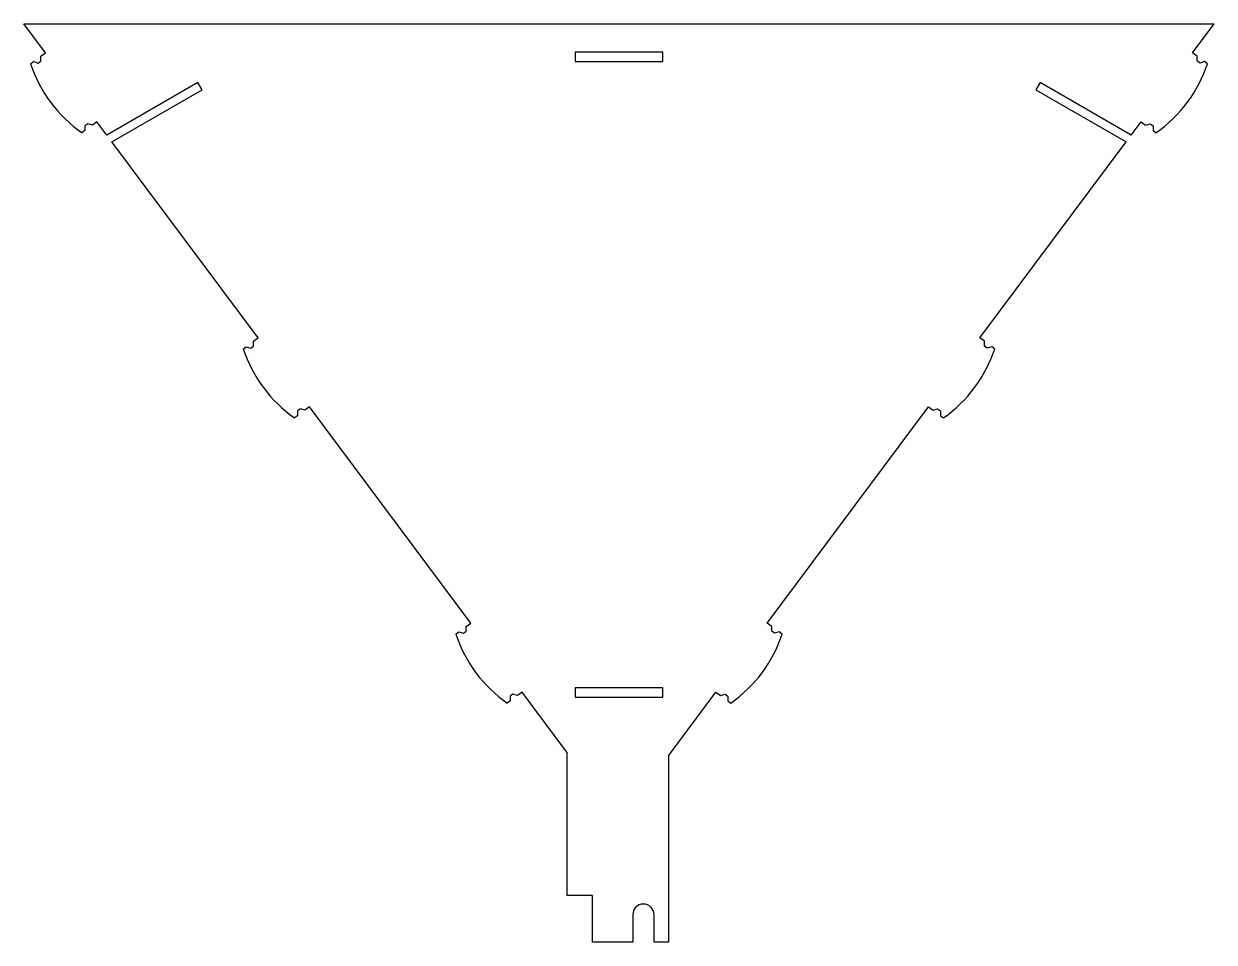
# Model space of a CAD drawing. Header units: metres. Extents: x -306 to 256, y 661 to 1095.
import ezdxf

# ---------------------------------------------------------------- set-up
doc = ezdxf.new("R2010")
doc.units = ezdxf.units.M

msp = doc.modelspace()

# ---------------------------------------------------------------- linework, layer by layer
at = {"color": 250, "linetype": 'Continuous'}
for p, q in [((-306.09, 1094.9), (256.09, 1094.9)), ((-295.87, 1081.2), (-306.09, 1094.9)), ((245.87, 1081.2), (256.09, 1094.9)), ((-298.01, 1077.36), (-297.98, 1079.63)), ((-297.98, 1079.63), (-295.87, 1081.2)), ((-45.68, 1081.43), (-45.68, 1077.03)), ((-4.32, 1081.43), (-45.68, 1081.43)), ((-4.32, 1077.03), (-4.32, 1081.43)), ((247.98, 1079.63), (245.87, 1081.2)), ((248.01, 1077.36), (247.98, 1079.63)), ((-302.89, 1075.97), (-301.48, 1077.02)), ((-301.48, 1077.02), (-299.33, 1076.38)), ((-299.33, 1076.38), (-298.01, 1077.36)), ((-45.68, 1077.03), (-4.32, 1077.03)), ((249.33, 1076.38), (248.01, 1077.36)), ((251.48, 1077.02), (249.33, 1076.38)), ((252.89, 1075.97), (251.48, 1077.02)), ((-223.88, 1067.16), (-266.9, 1042.32)), ((-264.49, 1039.1), (-221.88, 1063.7)), ((-221.88, 1063.7), (-223.88, 1067.16)), ((173.88, 1067.16), (171.88, 1063.7)), ((171.88, 1063.7), (214.49, 1039.1)), ((216.9, 1042.32), (173.88, 1067.16)), ((-275.89, 1047.7), (-277.21, 1046.71)), ((-277.21, 1046.71), (-277.21, 1044.47)), ((-273.71, 1047.08), (-275.89, 1047.7)), ((-271.61, 1048.65), (-273.71, 1047.08)), ((-266.9, 1042.32), (-271.61, 1048.65)), ((216.9, 1042.32), (221.61, 1048.65)), ((221.61, 1048.65), (223.71, 1047.08)), ((223.71, 1047.08), (225.89, 1047.7)), ((225.89, 1047.7), (227.21, 1046.71)), ((227.21, 1046.71), (227.21, 1044.47)), ((-277.21, 1044.47), (-278.61, 1043.42)), ((227.21, 1044.47), (228.61, 1043.42)), ((-195.46, 946.51), (-264.49, 1039.1)), ((145.46, 946.51), (214.49, 1039.1)), ((-197.59, 942.67), (-197.57, 944.94)), ((-197.57, 944.94), (-195.46, 946.51)), ((147.57, 944.94), (145.46, 946.51)), ((147.59, 942.67), (147.57, 944.94)), ((-202.47, 941.28), (-201.07, 942.33)), ((-201.07, 942.33), (-198.92, 941.69)), ((-198.92, 941.69), (-197.59, 942.67)), ((148.92, 941.69), (147.59, 942.67)), ((151.07, 942.33), (148.92, 941.69)), ((152.47, 941.28), (151.07, 942.33)), ((-175.48, 913.01), (-176.8, 912.02)), ((-176.8, 912.02), (-176.8, 909.78)), ((-173.3, 912.39), (-175.48, 913.01)), ((-171.2, 913.96), (-173.3, 912.39)), ((-95.05, 811.82), (-171.2, 913.96)), ((45.05, 811.82), (121.2, 913.96)), ((121.2, 913.96), (123.3, 912.39)), ((123.3, 912.39), (125.48, 913.01)), ((125.48, 913.01), (126.8, 912.02)), ((126.8, 912.02), (126.8, 909.78)), ((-176.8, 909.78), (-178.2, 908.73)), ((126.8, 909.78), (128.2, 908.73)), ((-97.18, 807.98), (-97.15, 810.25)), ((-97.15, 810.25), (-95.05, 811.82)), ((47.15, 810.25), (45.05, 811.82)), ((47.18, 807.98), (47.15, 810.25)), ((-102.06, 806.59), (-100.66, 807.64)), ((-100.66, 807.64), (-98.5, 807)), ((-98.5, 807), (-97.18, 807.98)), ((48.5, 807), (47.18, 807.98)), ((50.66, 807.64), (48.5, 807)), ((52.06, 806.59), (50.66, 807.64)), ((-75.07, 778.32), (-76.39, 777.33)), ((-76.39, 777.33), (-76.39, 775.09)), ((-72.89, 777.7), (-75.07, 778.32)), ((-70.78, 779.27), (-72.89, 777.7)), ((-49.66, 750.93), (-70.78, 779.27)), ((-4.32, 781.3), (-45.68, 781.3)), ((-45.68, 781.3), (-45.68, 776.9)), ((-45.68, 776.9), (-4.32, 776.9)), ((-4.32, 776.9), (-4.32, 781.3)), ((-1.66, 749.16), (20.78, 779.27)), ((20.78, 779.27), (22.89, 777.7)), ((22.89, 777.7), (25.07, 778.32)), ((25.07, 778.32), (26.39, 777.33)), ((26.39, 777.33), (26.39, 775.09)), ((-76.39, 775.09), (-77.79, 774.04)), ((26.39, 775.09), (27.79, 774.04)), ((-49.66, 750.93), (-49.66, 683.1)), ((-1.66, 749.16), (-1.66, 661.1)), ((-37.47, 683.1), (-49.66, 683.1)), ((-37.47, 661.1), (-37.47, 683.1)), ((-18.47, 674.1), (-18.47, 661.1)), ((-8.47, 661.1), (-8.47, 674.1)), ((-18.47, 661.1), (-37.47, 661.1)), ((-1.66, 661.1), (-8.47, 661.1))]:
    msp.add_line(p, q, dxfattribs=at)
for centre, radius, start, end in [((-241.52, 1096.4), 64.67, 198.4188, 235.0056), ((191.52, 1096.4), 64.67, 304.9944, 341.5812), ((-141.11, 961.71), 64.67, 198.4188, 235.0056), ((91.11, 961.71), 64.67, 304.9944, 341.5812), ((-40.7, 827.02), 64.67, 198.4188, 235.0056), ((-9.3, 827.02), 64.67, 304.9944, 341.5812), ((-13.47, 674.1), 5, 0, 180)]:
    msp.add_arc(centre, radius, start, end, dxfattribs=at)

doc.saveas('drawing.dxf')
